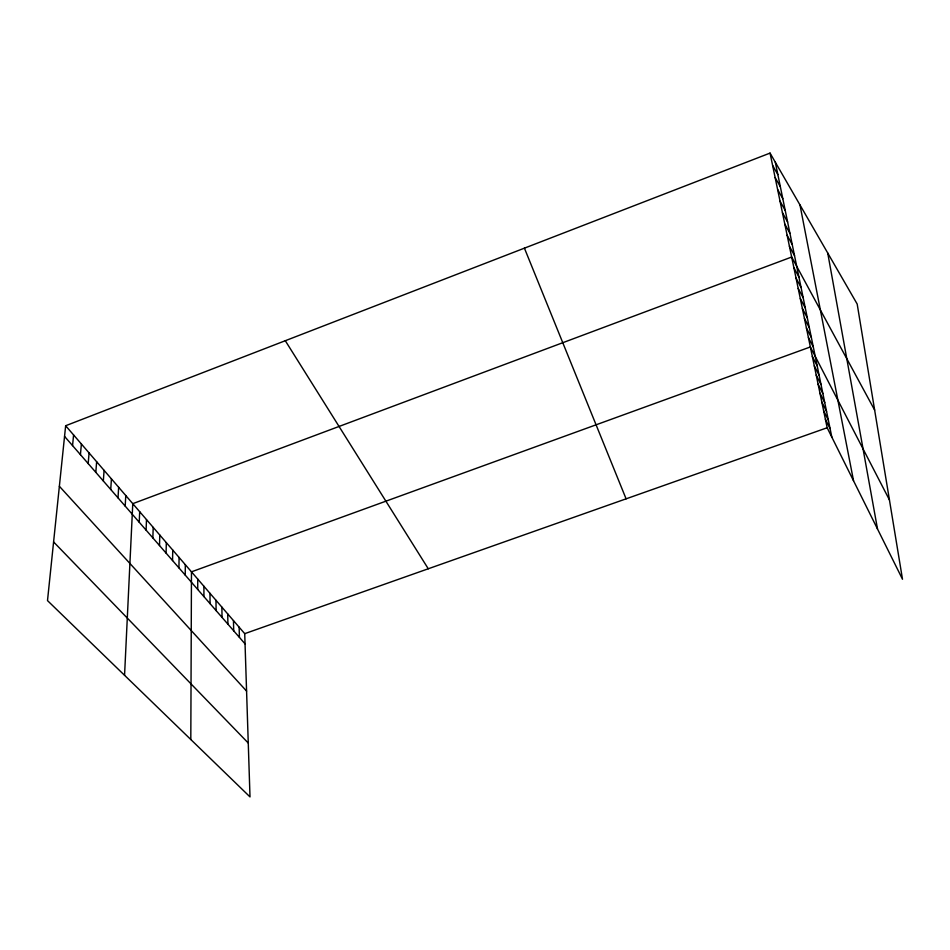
<?xml version="1.0" encoding="UTF-8"?>
<svg xmlns="http://www.w3.org/2000/svg" width="950" height="950" viewBox="0 0 950 950"><rect width="100%" height="100%" fill="white"/><g stroke="black" fill="none" stroke-linecap="round" stroke-linejoin="round"><path stroke-width="1.43" d="M190.808 739.528L191.473 571.829L810.362 346.952L889.438 499.926M185.226 575.106L185.321 564.68M178.944 567.874L179.075 557.436M172.556 560.548L172.746 550.074M166.084 553.102L166.321 542.616M159.517 545.561L159.802 535.052M152.855 537.902L153.199 527.381M146.098 530.124L146.49 519.591M139.234 522.239L139.686 511.682M124.557 675.307L132.774 503.666L791.671 257.034L874.641 410.056M125.198 506.113L125.768 495.52M118.026 497.859L118.643 487.267M110.734 489.488L111.423 478.871M103.336 480.985L104.084 470.357M95.819 472.352L96.639 461.7M88.184 463.576L89.074 452.924M80.429 454.658L81.391 443.994M72.556 445.609L73.589 434.934M65.657 425.731L47.5 600.602L250.004 796.908L244.72 633.662L65.657 425.731L770.046 153.092L857.185 304.048L902.5 579.251L827.165 427.749L770.046 153.092M244.72 633.662L827.165 427.749M53.592 541.939L248.259 743.031M59.375 486.293L246.584 691.101M64.552 436.406L245.053 643.863M285.297 340.718L428.272 568.777M772.611 165.431L777.86 174.586M775.141 177.567L780.354 186.746M777.623 189.489L782.812 198.704M780.057 201.222L785.234 210.449M782.456 212.752L787.609 222.015M784.819 224.093L789.949 233.379M787.134 235.256L792.241 244.554M789.414 246.228L794.509 255.55M793.879 267.663L798.914 277.008M796.053 278.124L801.064 287.482M798.19 288.42L803.189 297.789M800.304 298.549L805.279 307.942M802.382 308.536L807.334 317.929M804.424 318.357L809.352 327.762M806.431 328.035L811.347 337.44M808.414 337.571L813.307 346.976M812.345 356.488L817.19 365.904M814.304 365.869L819.126 375.286M816.216 375.108L821.026 384.524M818.116 384.204L822.89 393.621M819.981 393.181L824.742 402.586M821.821 402.016L826.547 411.421M823.626 410.721L828.341 420.126M825.408 419.294L830.11 428.699M524.424 248.164L626.097 498.833M775.307 162.213L831.844 437.142M799.983 204.963L853.539 480.783M827.723 252.997L877.503 528.984M239.127 627.166L239.424 637.391M233.451 620.576L233.712 630.824M227.703 613.902L227.929 624.174M221.873 607.133L222.051 617.429M215.971 600.269L216.101 610.589M209.974 593.311L210.069 603.654M203.894 586.245L203.941 596.612M197.731 579.096L197.731 589.475"/></g></svg>
